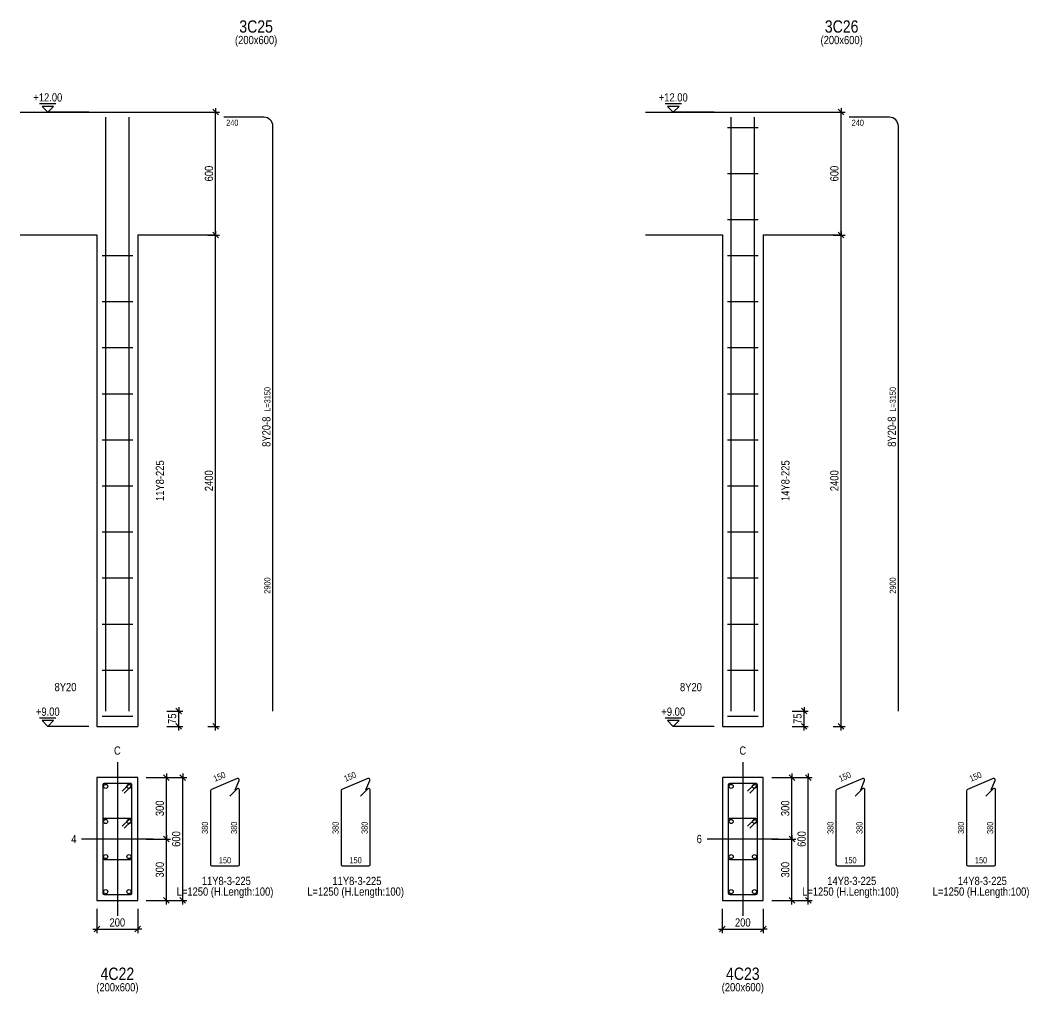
# Model space of a CAD drawing. Extents: x 0 to 206258, y -403073 to 0.
# Drawn here: x 63321 to 75644, y -155774 to -143886 of the extents above; entities that cross this region are included whole.
import ezdxf
from ezdxf.enums import TextEntityAlignment as Align
from ezdxf.lldxf.tags import DXFTag

# ---------------------------------------------------------------- set-up
doc = ezdxf.new("R2010")
doc.units = 0
doc.header["$LTSCALE"] = 1000
for name, color, linetype in [('Axis Line(Dir 1)', 8, 'CENTER2'), ('Axis Line(Dir 2)', 150, 'CENTER2'), ('Column Line(D)', 1, 'Continuous'), ('Dimension Line', 5, 'Continuous'), ('Dimension Text', 5, 'Continuous'), ('Link Line', 3, 'Continuous'), ('Rebar Label', 6, 'Continuous'), ('Rebar Length Text', 8, 'Continuous'), ('Rebar Line', 7, 'Continuous'), ('Top Rebar Label', 6, 'Continuous'), ('Top Rebar Length Text', 8, 'Continuous'), ('Top Rebar Line', 7, 'Continuous')]:
    doc.layers.add(name, color=color, linetype=linetype)
for name, color, linetype, true_color in [('Column Label(D)', 12, 'Continuous', 0xbd0000), ('Column Size Label (D)', 94, 'Continuous', 0x008100), ('Level Mark Line', 253, 'Continuous', 0x828282), ('Level Mark Text', 253, 'Continuous', 0x828282), ('Link Label', 94, 'Continuous', 0x008100), ('Link Length Text', 94, 'Continuous', 0x008100)]:
    doc.layers.add(name, color=color, linetype=linetype, true_color=true_color)
doc.styles.add('Column Label(D)', font='ARIALN.TTF', dxfattribs={"height": 150})
doc.styles.add('Column Size Label (D)', font='ARIALN.TTF', dxfattribs={"height": 100})
doc.styles.add('Dimension Text', font='ARIALN.TTF', dxfattribs={"height": 100})
doc.styles.add('Level Mark Text', font='ARIALN.TTF', dxfattribs={"height": 100})
doc.styles.add('Link Label', font='ARIALN.TTF', dxfattribs={"height": 100})
doc.styles.add('Link Length Text', font='ARIALN.TTF', dxfattribs={"height": 100})
doc.styles.add('Rebar Label', font='ARIALN.TTF', dxfattribs={"height": 100})
doc.styles.add('Rebar Length Text', font='ARIALN.TTF', dxfattribs={"height": 75})
doc.styles.add('Top Rebar Label', font='ARIALN.TTF', dxfattribs={"height": 100})
doc.styles.add('Top Rebar Length Text', font='ARIALN.TTF', dxfattribs={"height": 75})
tags = doc.linetypes.add('CENTER2', pattern=[1.125, 0.75, -0.125, 0.125, -0.125]).pattern_tags.tags
tags[10:11] = [DXFTag(74, 4), DXFTag(75, 0), DXFTag(340, '0'), DXFTag(46, 0.0), DXFTag(50, 0.0), DXFTag(44, 0.0), DXFTag(45, 0.0)]
tags[8:9] = [DXFTag(74, 4), DXFTag(75, 0), DXFTag(340, '0'), DXFTag(46, 0.0), DXFTag(50, 0.0), DXFTag(44, 0.0), DXFTag(45, 0.0)]
tags[6:7] = [DXFTag(74, 4), DXFTag(75, 0), DXFTag(340, '0'), DXFTag(46, 0.0), DXFTag(50, 0.0), DXFTag(44, 0.0), DXFTag(45, 0.0)]
tags[4:5] = [DXFTag(74, 4), DXFTag(75, 0), DXFTag(340, '0'), DXFTag(46, 0.0), DXFTag(50, 0.0), DXFTag(44, 0.0), DXFTag(45, 0.0)]
doc.dimstyles.new('COLUMNELV', dxfattribs={"dimtxt": 100, "dimasz": 30, "dimexe": 48.3, "dimexo": 103.5, "dimgap": 30, "dimtad": 1, "dimtoh": 1, "dimdec": 1, "dimlfac": 0.4, "dimdsep": 46, "dimtxsty": 'Dimension Text', "dimblk": 'PCDIM_TICK', "dimcen": 0.09, "dimclrd": 5, "dimclre": 5, "dimclrt": 5, "dimadec": 1, "dimazin": 0, "dimtp": 1, "dimtm": 1, "dimtfac": 1, "dimtdec": 4, "dimtofl": 0, "dimtmove": 0, "dimatfit": 3, "dimfxl": 1, "dimtolj": 1, "dimtzin": 0, "dimarcsym": 0})

# ---------------------------------------------------------------- blocks, each defined once
blk = doc.blocks.new('PCDIM_TICK')
at = {"layer": 'Dimension Line', "color": 0, "transparency": 33554687}
for p, q in [((1.15, 1.15), (-1.15, -1.15)), ((1.61, 0), (0, 0))]:
    blk.add_line(p, q, dxfattribs=at)
blk = doc.blocks.new('*U2473')
at = {"layer": 'Dimension Line', "color": 5, "true_color": 0x0000ff, "transparency": 16777216}
for p, q in [((65612, -146509), (65757, -146509)), ((65708, -152509), (65708, -146509)), ((65612, -152509), (65757, -152509))]:
    blk.add_line(p, q, dxfattribs=at)
at = {"layer": 'Dimension Line', "color": 5, "true_color": 0x0000ff, "transparency": 16777216, "xscale": 30, "yscale": 30}
for p, rotation in [((65708, -146509), 89.99999999999447), ((65708, -152509), 269.9999999999834)]:
    blk.add_blockref('PCDIM_TICK', p, dxfattribs=dict(at, rotation=rotation))
at = {"layer": 'Dimension Line', "color": 5, "true_color": 0x0000ff, "transparency": 16777216, "insert": (65678, -149509), "char_height": 100, "width": 247.25, "attachment_point": 8, "rotation": 90, "style": 'Dimension Text'}
blk.add_mtext('2400', dxfattribs=at)
blk = doc.blocks.new('*U2474')
at = {"layer": 'Dimension Line', "color": 5, "true_color": 0x0000ff, "transparency": 16777216}
for p, q in [((65612, -145009), (65757, -145009)), ((65708, -146509), (65708, -145009)), ((65612, -146509), (65757, -146509))]:
    blk.add_line(p, q, dxfattribs=at)
at = {"layer": 'Dimension Line', "color": 5, "true_color": 0x0000ff, "transparency": 16777216, "xscale": 30, "yscale": 30}
for p, rotation in [((65708, -145009), 89.99999999999447), ((65708, -146509), 269.9999999999834)]:
    blk.add_blockref('PCDIM_TICK', p, dxfattribs=dict(at, rotation=rotation))
at = {"layer": 'Dimension Line', "color": 5, "true_color": 0x0000ff, "transparency": 16777216, "insert": (65678, -145759), "char_height": 100, "width": 181.97, "attachment_point": 8, "rotation": 90, "style": 'Dimension Text'}
blk.add_mtext('600', dxfattribs=at)
blk = doc.blocks.new('*U2475')
at = {"layer": 'Dimension Line', "color": 5, "true_color": 0x0000ff, "transparency": 16777216}
for p, q in [((65112, -152321), (65307, -152321)), ((65258, -152509), (65258, -152321)), ((65112, -152509), (65307, -152509))]:
    blk.add_line(p, q, dxfattribs=at)
at = {"layer": 'Dimension Line', "color": 5, "true_color": 0x0000ff, "transparency": 16777216, "xscale": 30, "yscale": 30}
for p, rotation in [((65258, -152321), 89.99999999999447), ((65258, -152509), 269.9999999999834)]:
    blk.add_blockref('PCDIM_TICK', p, dxfattribs=dict(at, rotation=rotation))
at = {"layer": 'Dimension Line', "color": 5, "true_color": 0x0000ff, "transparency": 16777216, "insert": (65228, -152415), "char_height": 100, "width": 117.23, "attachment_point": 8, "rotation": 90, "style": 'Dimension Text'}
blk.add_mtext('75', dxfattribs=at)
blk = doc.blocks.new('*U2476')
at = {"layer": 'Dimension Line', "color": 5, "true_color": 0x0000ff, "transparency": 16777216}
for p, q in [((64258, -154737), (64258, -155032)), ((64758, -154737), (64758, -155032)), ((64258, -154984), (64758, -154984))]:
    blk.add_line(p, q, dxfattribs=at)
at = {"layer": 'Dimension Line', "color": 5, "true_color": 0x0000ff, "transparency": 16777216, "xscale": 30, "yscale": 30, "rotation": 180.0000000000004}
blk.add_blockref('PCDIM_TICK', (64258, -154984), dxfattribs=at)
at = {"layer": 'Dimension Line', "color": 5, "true_color": 0x0000ff, "transparency": 16777216, "xscale": 30, "yscale": 30}
blk.add_blockref('PCDIM_TICK', (64758, -154984), dxfattribs=at)
at = {"layer": 'Dimension Line', "color": 5, "true_color": 0x0000ff, "transparency": 16777216, "insert": (64508, -154954), "char_height": 100, "width": 182.77, "attachment_point": 8, "style": 'Dimension Text'}
blk.add_mtext('200', dxfattribs=at)
blk = doc.blocks.new('*U2477')
at = {"layer": 'Dimension Line', "color": 5, "true_color": 0x0000ff, "transparency": 16777216}
for p, q in [((64862, -153884), (65157, -153884)), ((65108, -154634), (65108, -153884)), ((64862, -154634), (65157, -154634))]:
    blk.add_line(p, q, dxfattribs=at)
at = {"layer": 'Dimension Line', "color": 5, "true_color": 0x0000ff, "transparency": 16777216, "xscale": 30, "yscale": 30}
for p, rotation in [((65108, -153884), 89.99999999999447), ((65108, -154634), 269.9999999999834)]:
    blk.add_blockref('PCDIM_TICK', p, dxfattribs=dict(at, rotation=rotation))
at = {"layer": 'Dimension Line', "color": 5, "true_color": 0x0000ff, "transparency": 16777216, "insert": (65078, -154259), "char_height": 100, "width": 181.5, "attachment_point": 8, "rotation": 90, "style": 'Dimension Text'}
blk.add_mtext('300', dxfattribs=at)
blk = doc.blocks.new('*U2478')
at = {"layer": 'Dimension Line', "color": 5, "true_color": 0x0000ff, "transparency": 16777216}
for p, q in [((64862, -153134), (65157, -153134)), ((65108, -153884), (65108, -153134)), ((64862, -153884), (65157, -153884))]:
    blk.add_line(p, q, dxfattribs=at)
at = {"layer": 'Dimension Line', "color": 5, "true_color": 0x0000ff, "transparency": 16777216, "xscale": 30, "yscale": 30}
for p, rotation in [((65108, -153134), 89.99999999999447), ((65108, -153884), 269.9999999999834)]:
    blk.add_blockref('PCDIM_TICK', p, dxfattribs=dict(at, rotation=rotation))
at = {"layer": 'Dimension Line', "color": 5, "true_color": 0x0000ff, "transparency": 16777216, "insert": (65078, -153509), "char_height": 100, "width": 181.5, "attachment_point": 8, "rotation": 90, "style": 'Dimension Text'}
blk.add_mtext('300', dxfattribs=at)
blk = doc.blocks.new('*U2479')
at = {"layer": 'Dimension Line', "color": 5, "true_color": 0x0000ff, "transparency": 16777216}
for p, q in [((64862, -153134), (65357, -153134)), ((65308, -154634), (65308, -153134)), ((64862, -154634), (65357, -154634))]:
    blk.add_line(p, q, dxfattribs=at)
at = {"layer": 'Dimension Line', "color": 5, "true_color": 0x0000ff, "transparency": 16777216, "xscale": 30, "yscale": 30}
for p, rotation in [((65308, -153134), 89.99999999999447), ((65308, -154634), 269.9999999999834)]:
    blk.add_blockref('PCDIM_TICK', p, dxfattribs=dict(at, rotation=rotation))
at = {"layer": 'Dimension Line', "color": 5, "true_color": 0x0000ff, "transparency": 16777216, "insert": (65278, -153884), "char_height": 100, "width": 181.97, "attachment_point": 8, "rotation": 90, "style": 'Dimension Text'}
blk.add_mtext('600', dxfattribs=at)
blk = doc.blocks.new('*U2480')
at = {"layer": 'Dimension Line', "color": 5, "true_color": 0x0000ff, "transparency": 16777216}
for p, q in [((73253, -146509), (73398, -146509)), ((73349, -152509), (73349, -146509)), ((73253, -152509), (73398, -152509))]:
    blk.add_line(p, q, dxfattribs=at)
at = {"layer": 'Dimension Line', "color": 5, "true_color": 0x0000ff, "transparency": 16777216, "xscale": 30, "yscale": 30}
for p, rotation in [((73349, -146509), 89.99999999999447), ((73349, -152509), 269.9999999999834)]:
    blk.add_blockref('PCDIM_TICK', p, dxfattribs=dict(at, rotation=rotation))
at = {"layer": 'Dimension Line', "color": 5, "true_color": 0x0000ff, "transparency": 16777216, "insert": (73319, -149509), "char_height": 100, "width": 247.25, "attachment_point": 8, "rotation": 90, "style": 'Dimension Text'}
blk.add_mtext('2400', dxfattribs=at)
blk = doc.blocks.new('*U2481')
at = {"layer": 'Dimension Line', "color": 5, "true_color": 0x0000ff, "transparency": 16777216}
for p, q in [((73253, -145009), (73398, -145009)), ((73349, -146509), (73349, -145009)), ((73253, -146509), (73398, -146509))]:
    blk.add_line(p, q, dxfattribs=at)
at = {"layer": 'Dimension Line', "color": 5, "true_color": 0x0000ff, "transparency": 16777216, "xscale": 30, "yscale": 30}
for p, rotation in [((73349, -145009), 89.99999999999447), ((73349, -146509), 269.9999999999834)]:
    blk.add_blockref('PCDIM_TICK', p, dxfattribs=dict(at, rotation=rotation))
at = {"layer": 'Dimension Line', "color": 5, "true_color": 0x0000ff, "transparency": 16777216, "insert": (73319, -145759), "char_height": 100, "width": 181.97, "attachment_point": 8, "rotation": 90, "style": 'Dimension Text'}
blk.add_mtext('600', dxfattribs=at)
blk = doc.blocks.new('*U2482')
at = {"layer": 'Dimension Line', "color": 5, "true_color": 0x0000ff, "transparency": 16777216}
for p, q in [((72753, -152321), (72948, -152321)), ((72899, -152509), (72899, -152321)), ((72753, -152509), (72948, -152509))]:
    blk.add_line(p, q, dxfattribs=at)
at = {"layer": 'Dimension Line', "color": 5, "true_color": 0x0000ff, "transparency": 16777216, "xscale": 30, "yscale": 30}
for p, rotation in [((72899, -152321), 89.99999999999447), ((72899, -152509), 269.9999999999834)]:
    blk.add_blockref('PCDIM_TICK', p, dxfattribs=dict(at, rotation=rotation))
at = {"layer": 'Dimension Line', "color": 5, "true_color": 0x0000ff, "transparency": 16777216, "insert": (72869, -152415), "char_height": 100, "width": 117.23, "attachment_point": 8, "rotation": 90, "style": 'Dimension Text'}
blk.add_mtext('75', dxfattribs=at)
blk = doc.blocks.new('*U2483')
at = {"layer": 'Dimension Line', "color": 5, "true_color": 0x0000ff, "transparency": 16777216}
for p, q in [((71899, -154737), (71899, -155032)), ((72399, -154737), (72399, -155032)), ((71899, -154984), (72399, -154984))]:
    blk.add_line(p, q, dxfattribs=at)
at = {"layer": 'Dimension Line', "color": 5, "true_color": 0x0000ff, "transparency": 16777216, "xscale": 30, "yscale": 30, "rotation": 180.0000000000004}
blk.add_blockref('PCDIM_TICK', (71899, -154984), dxfattribs=at)
at = {"layer": 'Dimension Line', "color": 5, "true_color": 0x0000ff, "transparency": 16777216, "xscale": 30, "yscale": 30}
blk.add_blockref('PCDIM_TICK', (72399, -154984), dxfattribs=at)
at = {"layer": 'Dimension Line', "color": 5, "true_color": 0x0000ff, "transparency": 16777216, "insert": (72149, -154954), "char_height": 100, "width": 182.77, "attachment_point": 8, "style": 'Dimension Text'}
blk.add_mtext('200', dxfattribs=at)
blk = doc.blocks.new('*U2484')
at = {"layer": 'Dimension Line', "color": 5, "true_color": 0x0000ff, "transparency": 16777216}
for p, q in [((72503, -153884), (72798, -153884)), ((72749, -154634), (72749, -153884)), ((72503, -154634), (72798, -154634))]:
    blk.add_line(p, q, dxfattribs=at)
at = {"layer": 'Dimension Line', "color": 5, "true_color": 0x0000ff, "transparency": 16777216, "xscale": 30, "yscale": 30}
for p, rotation in [((72749, -153884), 89.99999999999447), ((72749, -154634), 269.9999999999834)]:
    blk.add_blockref('PCDIM_TICK', p, dxfattribs=dict(at, rotation=rotation))
at = {"layer": 'Dimension Line', "color": 5, "true_color": 0x0000ff, "transparency": 16777216, "insert": (72719, -154259), "char_height": 100, "width": 181.5, "attachment_point": 8, "rotation": 90, "style": 'Dimension Text'}
blk.add_mtext('300', dxfattribs=at)
blk = doc.blocks.new('*U2485')
at = {"layer": 'Dimension Line', "color": 5, "true_color": 0x0000ff, "transparency": 16777216}
for p, q in [((72503, -153134), (72798, -153134)), ((72749, -153884), (72749, -153134)), ((72503, -153884), (72798, -153884))]:
    blk.add_line(p, q, dxfattribs=at)
at = {"layer": 'Dimension Line', "color": 5, "true_color": 0x0000ff, "transparency": 16777216, "xscale": 30, "yscale": 30}
for p, rotation in [((72749, -153134), 89.99999999999447), ((72749, -153884), 269.9999999999834)]:
    blk.add_blockref('PCDIM_TICK', p, dxfattribs=dict(at, rotation=rotation))
at = {"layer": 'Dimension Line', "color": 5, "true_color": 0x0000ff, "transparency": 16777216, "insert": (72719, -153509), "char_height": 100, "width": 181.5, "attachment_point": 8, "rotation": 90, "style": 'Dimension Text'}
blk.add_mtext('300', dxfattribs=at)
blk = doc.blocks.new('*U2486')
at = {"layer": 'Dimension Line', "color": 5, "true_color": 0x0000ff, "transparency": 16777216}
for p, q in [((72503, -153134), (72998, -153134)), ((72949, -154634), (72949, -153134)), ((72503, -154634), (72998, -154634))]:
    blk.add_line(p, q, dxfattribs=at)
at = {"layer": 'Dimension Line', "color": 5, "true_color": 0x0000ff, "transparency": 16777216, "xscale": 30, "yscale": 30}
for p, rotation in [((72949, -153134), 89.99999999999447), ((72949, -154634), 269.9999999999834)]:
    blk.add_blockref('PCDIM_TICK', p, dxfattribs=dict(at, rotation=rotation))
at = {"layer": 'Dimension Line', "color": 5, "true_color": 0x0000ff, "transparency": 16777216, "insert": (72919, -153884), "char_height": 100, "width": 181.97, "attachment_point": 8, "rotation": 90, "style": 'Dimension Text'}
blk.add_mtext('600', dxfattribs=at)

msp = doc.modelspace()

# ---------------------------------------------------------------- linework, layer by layer
at = {"layer": 'Axis Line(Dir 1)', "transparency": 33554687}
for points in [[(64945.984, -153883.768), (64070.984, -153883.768)], [(72586.869, -153883.768), (71711.869, -153883.768)]]:
    msp.add_lwpolyline(points, dxfattribs=at)
at = {"layer": 'Axis Line(Dir 2)', "transparency": 33554687}
for points in [[(64508.484, -152946.268), (64508.484, -154821.268)], [(72149.369, -152946.268), (72149.369, -154821.268)]]:
    msp.add_lwpolyline(points, dxfattribs=at)
at = {"layer": 'Column Line(D)', "transparency": 33554687}
for points in [[(63320.984, -145008.768), (64258.484, -145008.768)], [(64258.484, -145008.768), (64758.484, -145008.768)], [(64758.484, -145008.768), (65695.984, -145008.768)], [(70961.869, -145008.768), (71899.369, -145008.768)], [(71899.369, -145008.768), (72399.369, -145008.768)], [(72399.369, -145008.768), (73336.869, -145008.768)], [(63320.984, -146508.768), (64258.484, -146508.768)], [(64258.484, -146508.768), (64258.484, -152508.768)], [(64758.484, -146508.768), (65695.984, -146508.768)], [(64758.484, -146508.768), (64758.484, -152508.768)], [(70961.869, -146508.768), (71899.369, -146508.768)], [(71899.369, -146508.768), (71899.369, -152508.768)], [(72399.369, -146508.768), (73336.869, -146508.768)], [(72399.369, -146508.768), (72399.369, -152508.768)], [(64258.484, -152508.768), (64758.484, -152508.768)], [(71899.369, -152508.768), (72399.369, -152508.768)]]:
    msp.add_lwpolyline(points, dxfattribs=at)
for points in [[(64258.484, -154633.768), (64758.484, -154633.768), (64758.484, -153133.768), (64258.484, -153133.768)], [(71899.369, -154633.768), (72399.369, -154633.768), (72399.369, -153133.768), (71899.369, -153133.768)]]:
    msp.add_lwpolyline(points, close=True, dxfattribs=at)
at = {"layer": 'Level Mark Line', "transparency": 33554687}
for points in [[(63758.484, -144908.768), (63558.484, -144908.768)], [(71399.369, -144908.768), (71199.369, -144908.768)], [(63658.484, -145008.768), (63729.194, -144938.058), (63587.773, -144938.058), (63658.484, -145008.768)], [(64158.484, -145008.768), (63658.484, -145008.768)], [(71299.369, -145008.768), (71370.079, -144938.058), (71228.658, -144938.058), (71299.369, -145008.768)], [(71799.369, -145008.768), (71299.369, -145008.768)], [(63758.484, -152408.768), (63558.484, -152408.768)], [(71399.369, -152408.768), (71199.369, -152408.768)], [(63658.484, -152508.768), (63729.194, -152438.058), (63587.773, -152438.058), (63658.484, -152508.768)], [(64158.484, -152508.768), (63658.484, -152508.768)], [(71299.369, -152508.768), (71370.079, -152438.058), (71228.658, -152438.058), (71299.369, -152508.768)], [(71799.369, -152508.768), (71299.369, -152508.768)]]:
    msp.add_lwpolyline(points, dxfattribs=at)
at = {"layer": 'Link Line', "transparency": 33554687}
for p, q in [((71961.869, -145196.268), (72336.869, -145196.268)), ((71961.869, -145758.768), (72336.869, -145758.768)), ((71961.869, -146321.268), (72336.869, -146321.268)), ((64320.984, -146758.768), (64695.984, -146758.768)), ((71961.869, -146758.768), (72336.869, -146758.768)), ((64320.984, -147321.268), (64695.984, -147321.268)), ((71961.869, -147321.268), (72336.869, -147321.268)), ((64320.984, -147883.768), (64695.984, -147883.768)), ((71961.869, -147883.768), (72336.869, -147883.768)), ((64320.984, -148446.268), (64695.984, -148446.268)), ((71961.869, -148446.268), (72336.869, -148446.268)), ((64320.984, -149008.768), (64695.984, -149008.768)), ((71961.869, -149008.768), (72336.869, -149008.768)), ((64320.984, -149571.268), (64695.984, -149571.268)), ((71961.869, -149571.268), (72336.869, -149571.268)), ((64320.984, -150133.768), (64695.984, -150133.768)), ((71961.869, -150133.768), (72336.869, -150133.768)), ((64320.984, -150696.268), (64695.984, -150696.268)), ((71961.869, -150696.268), (72336.869, -150696.268)), ((64320.984, -151258.768), (64695.984, -151258.768)), ((71961.869, -151258.768), (72336.869, -151258.768)), ((64320.984, -151821.268), (64695.984, -151821.268)), ((71961.869, -151821.268), (72336.869, -151821.268)), ((64320.984, -152383.768), (64695.984, -152383.768)), ((71961.869, -152383.768), (72336.869, -152383.768))]:
    msp.add_line(p, q, dxfattribs=at)
for points in [[(65949.001, -153284.119), (65996.017, -153168.299, 0.668178638), (65972.991, -153145.596), (65656.672, -153279.252, 0.301414294), (65645.984, -153295.372), (65645.984, -154192.935, 0.414213562), (65663.484, -154210.435), (65983.484, -154210.435, 0.414213562), (66000.984, -154192.935), (66000.984, -153283.768, 0.668178638), (65971.109, -153271.394), (65882.721, -153359.782)], [(67544.59, -153284.12), (67591.607, -153168.299, 0.668178638), (67568.581, -153145.597), (67252.262, -153279.252, 0.301414294), (67241.574, -153295.372), (67241.574, -154192.935, 0.414213562), (67259.074, -154210.435), (67579.074, -154210.435, 0.414213562), (67596.574, -154192.935), (67596.574, -153283.769, 0.668178638), (67566.699, -153271.394), (67478.311, -153359.783)], [(73589.885, -153284.119), (73636.902, -153168.299, 0.668178638), (73613.875, -153145.596), (73297.557, -153279.252, 0.301414294), (73286.869, -153295.372), (73286.869, -154192.935, 0.414213562), (73304.369, -154210.435), (73624.369, -154210.435, 0.414213562), (73641.869, -154192.935), (73641.869, -153283.768, 0.668178638), (73611.994, -153271.394), (73523.606, -153359.782)], [(75185.475, -153284.12), (75232.491, -153168.299, 0.668178638), (75209.465, -153145.597), (74893.147, -153279.252, 0.301414294), (74882.458, -153295.372), (74882.458, -154192.935, 0.414213562), (74899.958, -154210.435), (75219.958, -154210.435, 0.414213562), (75237.458, -154192.935), (75237.458, -153283.769, 0.668178638), (75207.584, -153271.394), (75119.196, -153359.783)], [(64592.47, -153324.531), (64680.858, -153236.143, 0.668178638), (64668.484, -153206.268), (64348.484, -153206.268, 0.414213562), (64330.984, -153223.768), (64330.984, -154115.435, 0.414213562), (64348.484, -154132.935), (64668.484, -154132.935, 0.414213562), (64685.984, -154115.435), (64685.984, -153223.768, 0.668178638), (64656.109, -153211.394), (64567.721, -153299.782)], [(72233.355, -153324.531), (72321.743, -153236.143, 0.668178638), (72309.369, -153206.268), (71989.369, -153206.268, 0.414213562), (71971.869, -153223.768), (71971.869, -154115.435, 0.414213562), (71989.369, -154132.935), (72309.369, -154132.935, 0.414213562), (72326.869, -154115.435), (72326.869, -153223.768, 0.668178638), (72296.994, -153211.394), (72208.606, -153299.782)], [(64592.47, -153752.864), (64680.858, -153664.476, 0.668178638), (64668.484, -153634.602), (64348.484, -153634.602, 0.414213562), (64330.984, -153652.102), (64330.984, -154543.768, 0.414213562), (64348.484, -154561.268), (64668.484, -154561.268, 0.414213562), (64685.984, -154543.768), (64685.984, -153652.102, 0.668178638), (64656.109, -153639.727), (64567.721, -153728.116)], [(72233.355, -153752.864), (72321.743, -153664.476, 0.668178638), (72309.369, -153634.602), (71989.369, -153634.602, 0.414213562), (71971.869, -153652.102), (71971.869, -154543.768, 0.414213562), (71989.369, -154561.268), (72309.369, -154561.268, 0.414213562), (72326.869, -154543.768), (72326.869, -153652.102, 0.668178638), (72296.994, -153639.727), (72208.606, -153728.116)]]:
    msp.add_lwpolyline(points, format="xyb", dxfattribs=at)
at = {"layer": 'Rebar Line', "transparency": 33554687}
for centre in [(64365.984, -153241.268), (64650.984, -153241.268), (72006.869, -153241.268), (72291.869, -153241.268), (64365.984, -153669.602), (64650.984, -153669.602), (72006.869, -153669.602), (72291.869, -153669.602), (64365.984, -154097.935), (64650.984, -154097.935), (72006.869, -154097.935), (72291.869, -154097.935), (64365.984, -154526.268), (64650.984, -154526.268), (72006.869, -154526.268), (72291.869, -154526.268)]:
    msp.add_circle(centre, 25, dxfattribs=at)
at = {"layer": 'Top Rebar Line', "transparency": 33554687}
for points in [[(64365.984, -152321.268), (64365.984, -145071.268)], [(64650.984, -152321.268), (64650.984, -145071.268)], [(72006.869, -152321.268), (72006.869, -145071.268)], [(72291.869, -152321.268), (72291.869, -145071.268)]]:
    msp.add_lwpolyline(points, dxfattribs=at)
for points in [[(66408.484, -152321.268), (66408.484, -145181.224, 0.414213562), (66298.528, -145071.268), (65808.484, -145071.268)], [(74049.369, -152321.268), (74049.369, -145181.224, 0.414213562), (73939.413, -145071.268), (73449.369, -145071.268)]]:
    msp.add_lwpolyline(points, format="xyb", dxfattribs=at)

# ---------------------------------------------------------------- texts
at = {"layer": 'Column Label(D)', "transparency": 33554687, "style": 'Column Label(D)'}
for s, p in [('3C25', (66203.484, -143888.253)), ('3C26', (73356.869, -143888.253)), ('4C22', (64508.484, -155453.768)), ('4C23', (72149.369, -155453.768))]:
    msp.add_text(s, height=150, dxfattribs=at).set_placement(p, align=Align.TOP_CENTER)
at = {"layer": 'Column Size Label (D)', "transparency": 33554687, "style": 'Column Size Label (D)'}
for p in [(66203.484, -144078.253), (73356.869, -144078.253), (64508.484, -155643.768), (72149.369, -155643.768)]:
    msp.add_text('(200x600)', height=100, dxfattribs=at).set_placement(p, align=Align.TOP_CENTER)
at = {"layer": 'Dimension Text', "transparency": 33554687, "style": 'Dimension Text'}
for p in [(64508.484, -152883.768), (72149.369, -152883.768)]:
    msp.add_text('C', height=100, dxfattribs=at).set_placement(p, align=Align.BOTTOM_CENTER)
for s, p in [('4', (64008.484, -153883.768)), ('6', (71649.369, -153883.768))]:
    msp.add_text(s, height=100, dxfattribs=at).set_placement(p, align=Align.MIDDLE_RIGHT)
at = {"layer": 'Level Mark Text', "transparency": 33554687, "style": 'Level Mark Text'}
for s, p in [('+12.00', (63658.484, -144908.768)), ('+12.00', (71299.369, -144908.768)), ('+9.00', (63658.484, -152408.768)), ('+9.00', (71299.369, -152408.768))]:
    msp.add_text(s, height=100, dxfattribs=at).set_placement(p, align=Align.BOTTOM_CENTER)
at = {"layer": 'Link Label', "transparency": 33554687, "style": 'Link Label'}
for s, p in [(' 11Y8-3-225', (65823.484, -154445.435)), (' 11Y8-3-225', (67419.074, -154445.435)), (' 14Y8-3-225', (73464.369, -154445.435)), (' 14Y8-3-225', (75059.958, -154445.435))]:
    msp.add_text(s, height=100, dxfattribs=at).set_placement(p, align=Align.CENTER)
at = {"layer": 'Link Length Text', "transparency": 33554687, "style": 'Link Length Text'}
for p in [(65823.484, -154575.435), (67419.074, -154575.435), (73464.369, -154575.435), (75059.958, -154575.435)]:
    msp.add_text('L=1250 (H.Length:100)', height=100, dxfattribs=at).set_placement(p, align=Align.CENTER)
at = {"layer": 'Rebar Label', "transparency": 33554687, "style": 'Rebar Label'}
for s, p in [('11Y8-225', (65108.484, -149508.768)), ('14Y8-225', (72749.369, -149508.768))]:
    msp.add_text(s, height=100, rotation=90, dxfattribs=at).set_placement(p, align=Align.BOTTOM_CENTER)
at = {"layer": 'Rebar Length Text', "transparency": 33554687, "style": 'Rebar Length Text'}
for s, rotation, p in [('150', 22.9057699, (65769.705, -153156.492)), ('150', 22.9057699, (67365.295, -153156.492)), ('150', 22.9057699, (73410.59, -153156.492)), ('150', 22.9057699, (75006.18, -153156.492)), ('380', 90, (65615.984, -153747.102)), ('380', 90, (65970.984, -153747.102)), ('380', 90, (67211.574, -153747.102)), ('380', 90, (67566.574, -153747.102)), ('380', 90, (73256.869, -153747.102)), ('380', 90, (73611.869, -153747.102)), ('380', 90, (74852.458, -153747.102)), ('380', 90, (75207.458, -153747.102))]:
    msp.add_text(s, height=75, rotation=rotation, dxfattribs=at).set_placement(p, align=Align.CENTER)
for p in [(65823.484, -154180.435), (67419.074, -154180.435), (73464.369, -154180.435), (75059.958, -154180.435)]:
    msp.add_text('150', height=75, dxfattribs=at).set_placement(p, align=Align.CENTER)
at = {"layer": 'Top Rebar Label', "transparency": 33554687, "style": 'Top Rebar Label'}
for p in [(66378.484, -148726.268), (74019.369, -148726.268)]:
    msp.add_text(' 8Y20-8', height=100, rotation=90, dxfattribs=at).set_placement(p, align=Align.RIGHT)
for p in [(64008.484, -152108.768), (71649.369, -152108.768)]:
    msp.add_text(' 8Y20', height=100, dxfattribs=at).set_placement(p, align=Align.BOTTOM_RIGHT)
at = {"layer": 'Top Rebar Length Text', "transparency": 33554687, "style": 'Top Rebar Length Text'}
for p in [(65838.484, -145101.268), (73479.369, -145101.268)]:
    msp.add_text('240', height=75, dxfattribs=at).set_placement(p, align=Align.TOP_LEFT)
for s, p in [('L=3150', (66378.484, -148666.268)), ('L=3150', (74019.369, -148666.268)), ('2900', (66378.484, -150888.947)), ('2900', (74019.369, -150888.947))]:
    msp.add_text(s, height=75, rotation=90, dxfattribs=at).set_placement(p)

# ---------------------------------------------------------------- dimensions: what is measured, and where the dimension line sits
at = {"layer": 'Dimension Line', "transparency": 33554687}
for p1, p2, distance, picture, middle in [((65508.484, -146508.768), (65508.484, -145008.768), -200, '*U2474', (65708.484, -145758.768)), ((73149.369, -146508.768), (73149.369, -145008.768), -200, '*U2481', (73349.369, -145758.768)), ((65508.484, -152508.768), (65508.484, -146508.768), -200, '*U2473', (65708.484, -149508.768)), ((73149.369, -152508.768), (73149.369, -146508.768), -200, '*U2480', (73349.369, -149508.768)), ((65008.484, -152508.768), (65008.484, -152321.268), -250, '*U2475', (65258.484, -152415.018)), ((72649.369, -152508.768), (72649.369, -152321.268), -250, '*U2482', (72899.369, -152415.018)), ((64758.484, -153883.768), (64758.484, -153133.768), -350, '*U2478', (65108.484, -153508.768)), ((64758.484, -154633.768), (64758.484, -153133.768), -550, '*U2479', (65308.484, -153883.768)), ((72399.369, -153883.768), (72399.369, -153133.768), -350, '*U2485', (72749.369, -153508.768)), ((72399.369, -154633.768), (72399.369, -153133.768), -550, '*U2486', (72949.369, -153883.768)), ((64758.484, -154633.768), (64758.484, -153883.768), -350, '*U2477', (65108.484, -154258.768)), ((72399.369, -154633.768), (72399.369, -153883.768), -350, '*U2484', (72749.369, -154258.768)), ((64258.484, -154633.768), (64758.484, -154633.768), -350, '*U2476', (64508.484, -154983.768)), ((71899.369, -154633.768), (72399.369, -154633.768), -350, '*U2483', (72149.369, -154983.768))]:
    dim = msp.add_aligned_dim(p1=p1, p2=p2, distance=distance, dimstyle='COLUMNELV', override={"dimscale": 1, "dimtxt": 100, "dimasz": 30, "dimexe": 48.3, "dimexo": 103.5, "dimgap": 30, "dimtad": 1, "dimtih": 0, "dimdec": 1, "dimlfac": 0.4, "dimzin": 8, "dimlunit": 2, "dimpost": '', "dimtxsty": 'Dimension Text', "dimblk": 'PCDIM_TICK', "dimse1": 0, "dimse2": 0, "dimsd2": 0, "dimclrd": 5, "dimclre": 5, "dimclrt": 5, "dimaunit": 0, "dimadec": 1, "dimazin": 0, "dimtol": 0, "dimtp": 1, "dimtm": 1, "dimtmove": 0}, dxfattribs=at)
    dim.commit()
    dim.dimension.update_dxf_attribs({"geometry": picture, "text_midpoint": middle})

doc.saveas('drawing.dxf')
